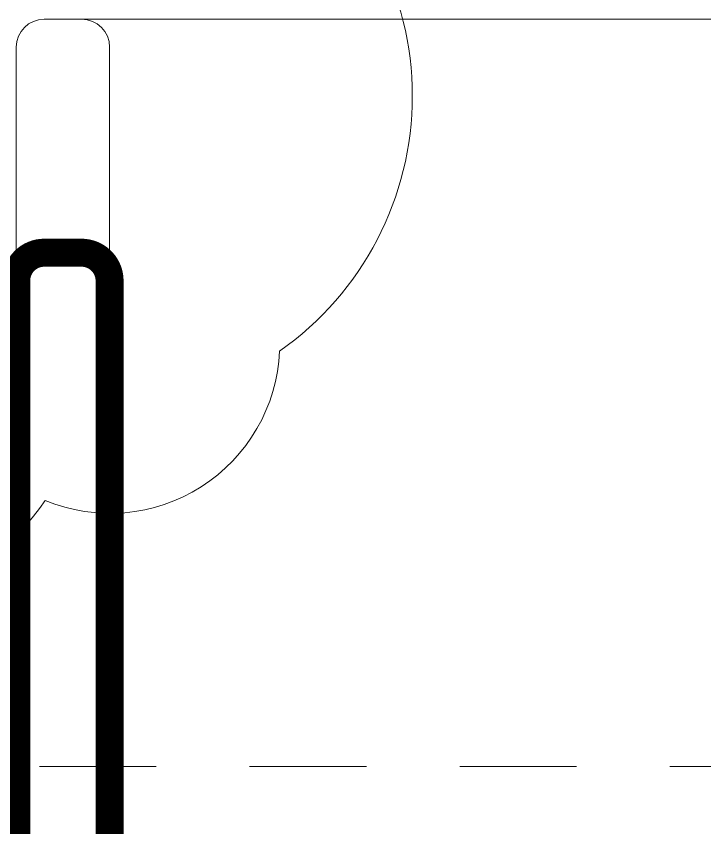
# Model space of a CAD drawing. Header units: metres. Extents: x 8 to 2416, y -346 to 476.
# Drawn here: x 213.762 to 214.499, y -227.302 to -226.433 of the extents above; entities that cross this region are included whole.
import ezdxf

# ---------------------------------------------------------------- set-up
doc = ezdxf.new("R2010")
doc.units = ezdxf.units.M
doc.linetypes.add('0', pattern=[0])
doc.linetypes.add('HIDDEN2', pattern=[0.1875, 0.125, -0.0625])
doc.layers.get('0').update_dxf_attribs({"color": 250, "linetype": '0', "lineweight": 20})
for name, color, linetype, lineweight in [('A-WALL', 250, 'Continuous', 20), ('baños', 140, 'Continuous', 0), ('SE-3', 253, 'Continuous', 5)]:
    doc.layers.add(name, color=color, linetype=linetype, lineweight=lineweight)
doc.layers.add('REVESTIMIENTO EXTERIOR', color=7, linetype='Continuous', lineweight=5, true_color=0xffdebd)
doc.layers.add('Techos 1', color=7, linetype='HIDDEN2', lineweight=9, true_color=0x42391a)
doc.styles.get("Standard").update_dxf_attribs({"font": 'arial.ttf', "height": 0.1875})

# ---------------------------------------------------------------- blocks, each defined once
blk = doc.blocks.new('PL BASE 2N NASAS 09')
at = {"layer": 'A-WALL'}
for p, q in [((163.86755, -7.41173), (163.82755, -7.41173)), ((163.79755, -7.44173), (163.79755, -8.92173)), ((163.89755, -7.44173), (163.89755, -8.92173))]:
    blk.add_line(p, q, dxfattribs=at)
for centre, start, end in [((163.82755, -7.44173), 90, 180), ((163.86755, -7.44173), 0, 90)]:
    blk.add_arc(centre, 0.03, start, end, dxfattribs=at)
at = {"layer": 'baños'}
blk.add_line((163.86755, -7.41173), (165.09755, -7.41173), dxfattribs=at)
at = {"layer": 'Techos 1'}
blk.add_line((161.34755, -8.21173), (176.09755, -8.21173), dxfattribs=at)
at = {"layer": 'baños', "linetype": 'Continuous', "flags": 8}
for tag, p in [('MODELNUMBER', (167.1329, -5.63062, 0)), ('TRADENAME', (167.1329, -5.63066, 0)), ('PRODUCT', (167.1329, -5.6307, 0)), ('MATERIAL', (167.1329, -5.63074, 0)), ('MODELNUMBER', (168.30765, -5.63062, 0)), ('TRADENAME', (168.30765, -5.63066, 0)), ('PRODUCT', (168.30765, -5.6307, 0)), ('MATERIAL', (168.30765, -5.63074, 0))]:
    blk.add_attdef(tag, p, '', height=0.0000254, rotation=180.00008, dxfattribs=at)
blk = doc.blocks.new('PL MUEBLES 2N NASAS 09')
blk.add_blockref('PL BASE 2N NASAS 09', (49.91428, 62.71701))

msp = doc.modelspace()

# ---------------------------------------------------------------- linework, layer by layer
at = {"color": 6}
msp.add_lwpolyline([(214.04384, -226.24521, -0.520567), (214.04384, -226.7917, -0.520567), (213.79287, -226.9515, -0.520567), (213.22315, -226.9515, -0.520567), (212.76337, -226.9515, -0.520567), (212.58757, -226.47174, -0.520567), (212.76483, -226.24521, -0.520567), (213.2836, -226.24521, -0.520567), (213.77926, -226.24521, -0.520567)], format="xyb", close=True, dxfattribs=at)
at = {"layer": 'SE-3', "color": 254, "true_color": 0xd7ebd2, "transparency": 33554687, "const_width": 0.03}
msp.add_lwpolyline([(215.04132, -227.96583, -0.198912), (214.99182, -227.98633), (213.93182, -227.98633, -0.414214), (213.86182, -227.91633), (213.86182, -226.71633, 0.414218), (213.83182, -226.68633), (213.79182, -226.68633, 0.414213), (213.76182, -226.71633), (213.76182, -227.91633, -0.414214), (213.69182, -227.98633), (212.93182, -227.98633, -0.414214), (212.86182, -227.91633), (212.86182, -226.81667)], format="xyb", dxfattribs=at)

# ---------------------------------------------------------------- block references
at = {"layer": 'REVESTIMIENTO EXTERIOR', "color": 30, "true_color": 0xf8991e}
msp.add_blockref('PL MUEBLES 2N NASAS 09', (0.05, -281.74161), dxfattribs=at)

doc.saveas('drawing.dxf')
